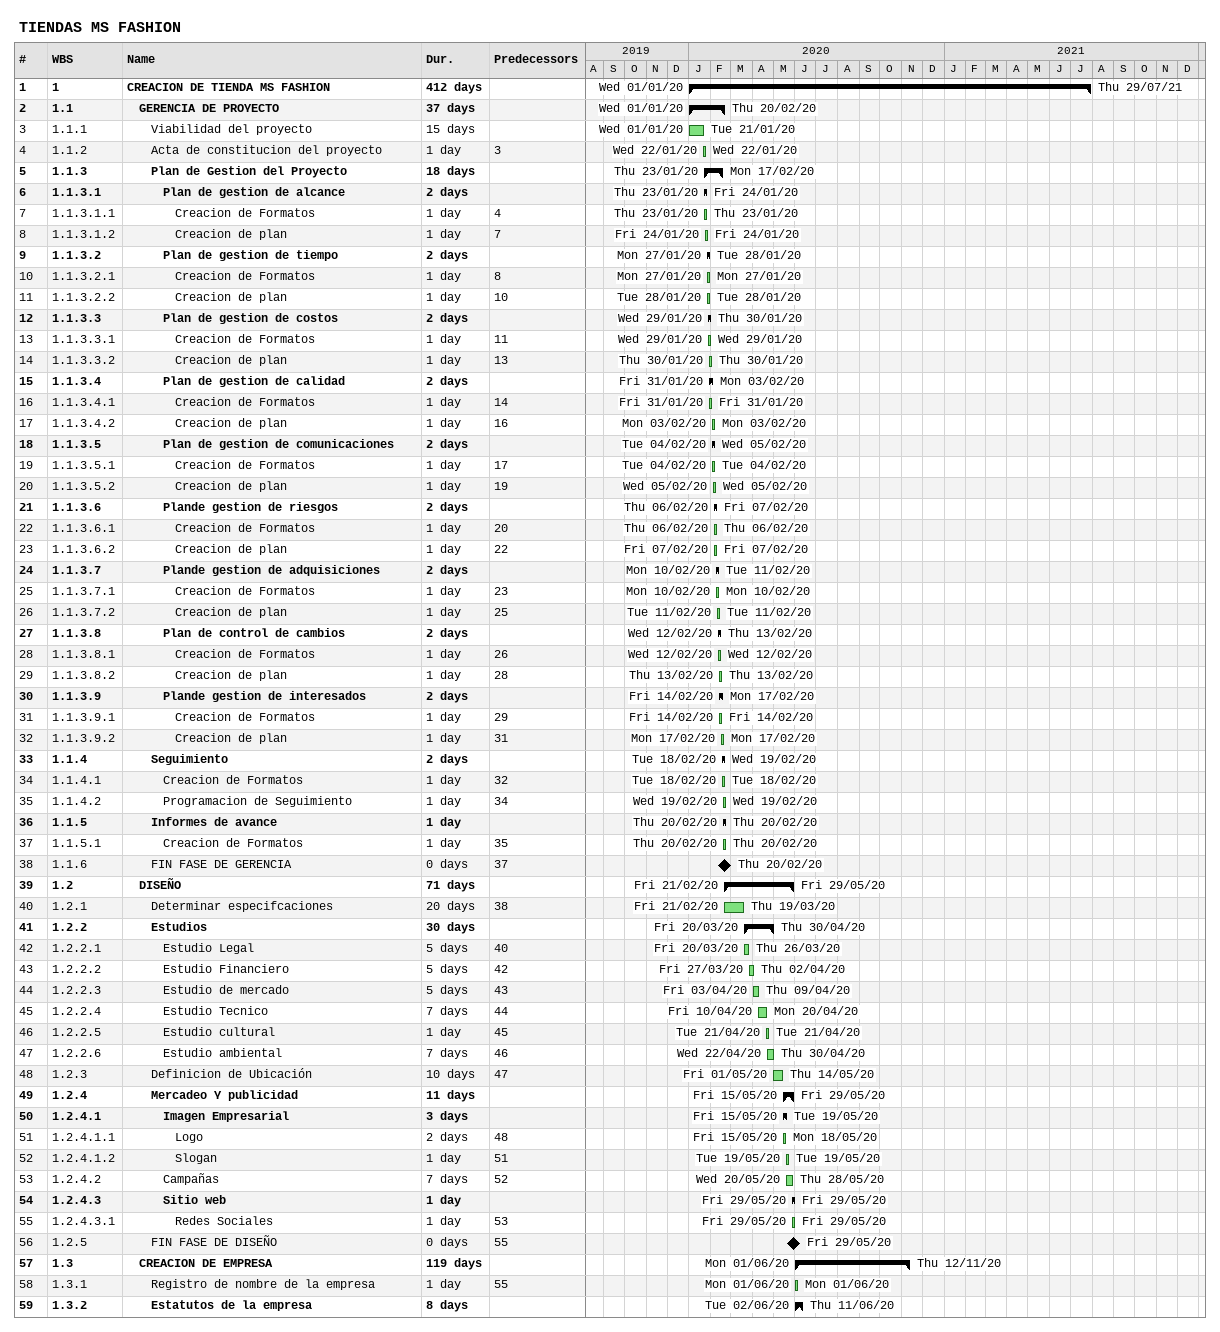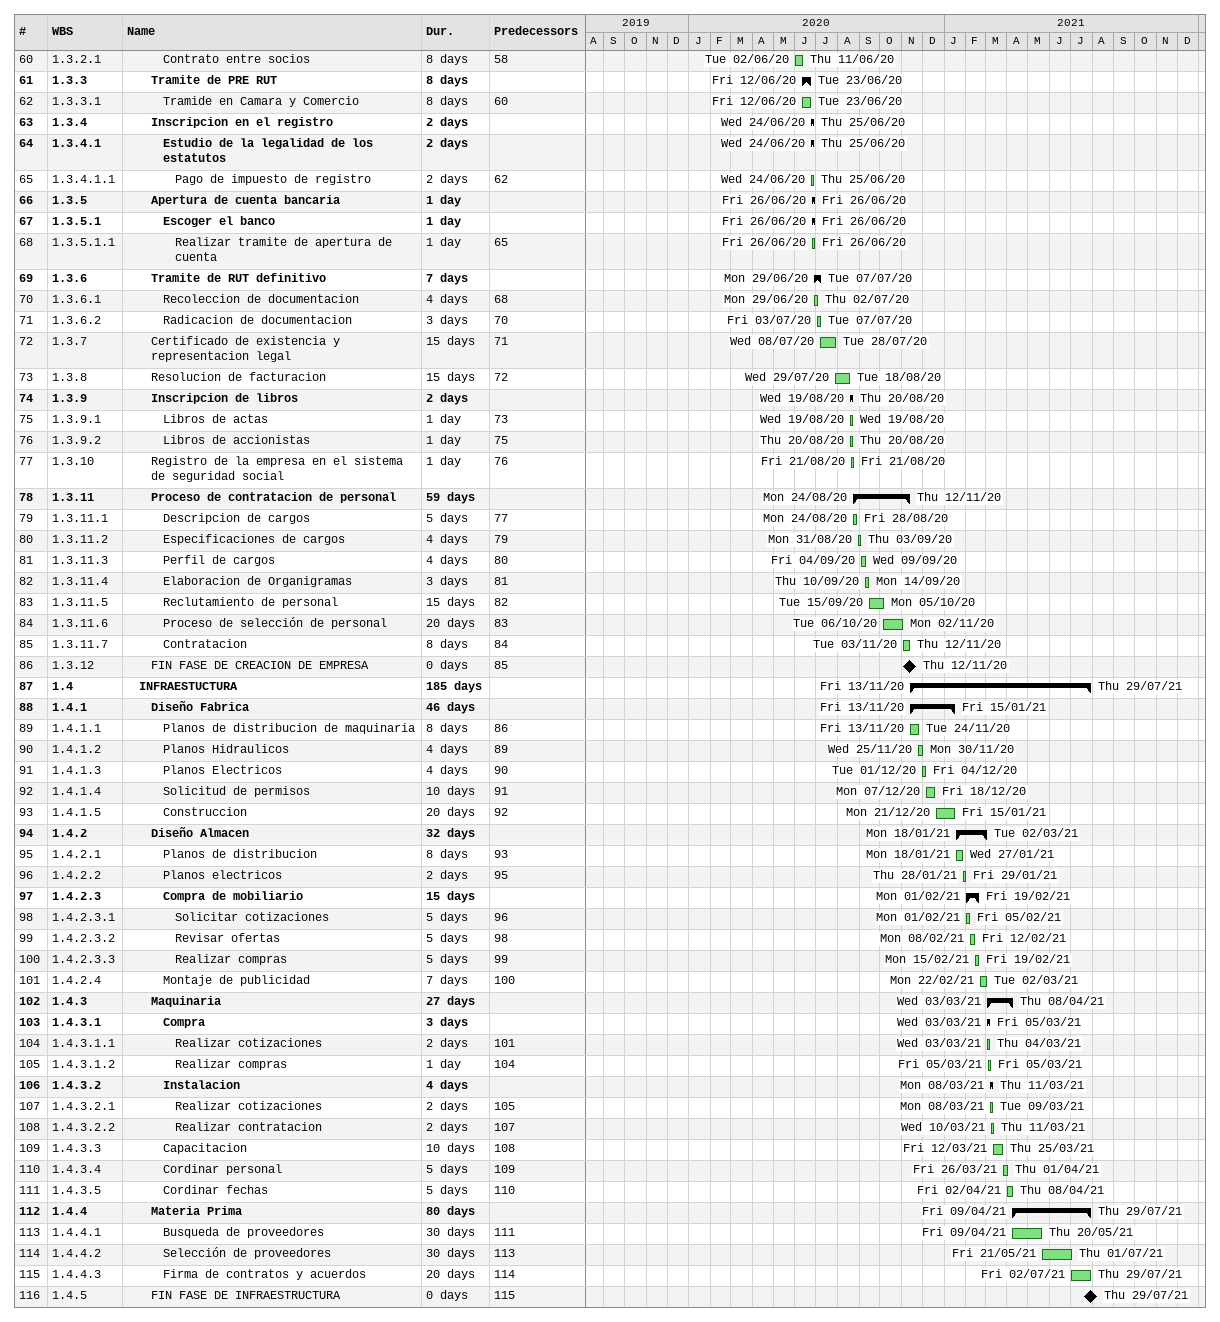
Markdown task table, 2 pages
TIENDAS MS FASHION

| ID | WBS | Task | Duration | Start | Finish | Predecessors |
|---|---|---|---|---|---|---|
| 1 | 1 | **CREACION DE TIENDA MS FASHION** | 412d | 2020-01-01 | 2021-07-29 |  |
| 2 | 1.1 | **GERENCIA DE PROYECTO** | 37d | 2020-01-01 | 2020-02-20 |  |
| 3 | 1.1.1 | Viabilidad del proyecto | 15d | 2020-01-01 | 2020-01-21 |  |
| 4 | 1.1.2 | Acta de constitucion del proyecto | 1d | 2020-01-22 | 2020-01-22 | 3 |
| 5 | 1.1.3 | **Plan de Gestion del Proyecto** | 18d | 2020-01-23 | 2020-02-17 |  |
| 6 | 1.1.3.1 | **Plan de gestion de alcance** | 2d | 2020-01-23 | 2020-01-24 |  |
| 7 | 1.1.3.1.1 | Creacion de Formatos | 1d | 2020-01-23 | 2020-01-23 | 4 |
| 8 | 1.1.3.1.2 | Creacion de plan | 1d | 2020-01-24 | 2020-01-24 | 7 |
| 9 | 1.1.3.2 | **Plan de gestion de tiempo** | 2d | 2020-01-27 | 2020-01-28 |  |
| 10 | 1.1.3.2.1 | Creacion de Formatos | 1d | 2020-01-27 | 2020-01-27 | 8 |
| 11 | 1.1.3.2.2 | Creacion de plan | 1d | 2020-01-28 | 2020-01-28 | 10 |
| 12 | 1.1.3.3 | **Plan de gestion de costos** | 2d | 2020-01-29 | 2020-01-30 |  |
| 13 | 1.1.3.3.1 | Creacion de Formatos | 1d | 2020-01-29 | 2020-01-29 | 11 |
| 14 | 1.1.3.3.2 | Creacion de plan | 1d | 2020-01-30 | 2020-01-30 | 13 |
| 15 | 1.1.3.4 | **Plan de gestion de calidad** | 2d | 2020-01-31 | 2020-02-03 |  |
| 16 | 1.1.3.4.1 | Creacion de Formatos | 1d | 2020-01-31 | 2020-01-31 | 14 |
| 17 | 1.1.3.4.2 | Creacion de plan | 1d | 2020-02-03 | 2020-02-03 | 16 |
| 18 | 1.1.3.5 | **Plan de gestion de comunicaciones** | 2d | 2020-02-04 | 2020-02-05 |  |
| 19 | 1.1.3.5.1 | Creacion de Formatos | 1d | 2020-02-04 | 2020-02-04 | 17 |
| 20 | 1.1.3.5.2 | Creacion de plan | 1d | 2020-02-05 | 2020-02-05 | 19 |
| 21 | 1.1.3.6 | **Plande gestion de riesgos** | 2d | 2020-02-06 | 2020-02-07 |  |
| 22 | 1.1.3.6.1 | Creacion de Formatos | 1d | 2020-02-06 | 2020-02-06 | 20 |
| 23 | 1.1.3.6.2 | Creacion de plan | 1d | 2020-02-07 | 2020-02-07 | 22 |
| 24 | 1.1.3.7 | **Plande gestion de adquisiciones** | 2d | 2020-02-10 | 2020-02-11 |  |
| 25 | 1.1.3.7.1 | Creacion de Formatos | 1d | 2020-02-10 | 2020-02-10 | 23 |
| 26 | 1.1.3.7.2 | Creacion de plan | 1d | 2020-02-11 | 2020-02-11 | 25 |
| 27 | 1.1.3.8 | **Plan de control de cambios** | 2d | 2020-02-12 | 2020-02-13 |  |
| 28 | 1.1.3.8.1 | Creacion de Formatos | 1d | 2020-02-12 | 2020-02-12 | 26 |
| 29 | 1.1.3.8.2 | Creacion de plan | 1d | 2020-02-13 | 2020-02-13 | 28 |
| 30 | 1.1.3.9 | **Plande gestion de interesados** | 2d | 2020-02-14 | 2020-02-17 |  |
| 31 | 1.1.3.9.1 | Creacion de Formatos | 1d | 2020-02-14 | 2020-02-14 | 29 |
| 32 | 1.1.3.9.2 | Creacion de plan | 1d | 2020-02-17 | 2020-02-17 | 31 |
| 33 | 1.1.4 | **Seguimiento** | 2d | 2020-02-18 | 2020-02-19 |  |
| 34 | 1.1.4.1 | Creacion de Formatos | 1d | 2020-02-18 | 2020-02-18 | 32 |
| 35 | 1.1.4.2 | Programacion de Seguimiento | 1d | 2020-02-19 | 2020-02-19 | 34 |
| 36 | 1.1.5 | **Informes de avance** | 1d | 2020-02-20 | 2020-02-20 |  |
| 37 | 1.1.5.1 | Creacion de Formatos | 1d | 2020-02-20 | 2020-02-20 | 35 |
| 38 | 1.1.6 | FIN FASE DE GERENCIA | 0d | 2020-02-20 | 2020-02-20 | 37 |
| 39 | 1.2 | **DISEÑO** | 71d | 2020-02-21 | 2020-05-29 |  |
| 40 | 1.2.1 | Determinar especifcaciones | 20d | 2020-02-21 | 2020-03-19 | 38 |
| 41 | 1.2.2 | **Estudios** | 30d | 2020-03-20 | 2020-04-30 |  |
| 42 | 1.2.2.1 | Estudio Legal | 5d | 2020-03-20 | 2020-03-26 | 40 |
| 43 | 1.2.2.2 | Estudio Financiero | 5d | 2020-03-27 | 2020-04-02 | 42 |
| 44 | 1.2.2.3 | Estudio de mercado | 5d | 2020-04-03 | 2020-04-09 | 43 |
| 45 | 1.2.2.4 | Estudio Tecnico | 7d | 2020-04-10 | 2020-04-20 | 44 |
| 46 | 1.2.2.5 | Estudio cultural | 1d | 2020-04-21 | 2020-04-21 | 45 |
| 47 | 1.2.2.6 | Estudio ambiental | 7d | 2020-04-22 | 2020-04-30 | 46 |
| 48 | 1.2.3 | Definicion de Ubicación | 10d | 2020-05-01 | 2020-05-14 | 47 |
| 49 | 1.2.4 | **Mercadeo Y publicidad** | 11d | 2020-05-15 | 2020-05-29 |  |
| 50 | 1.2.4.1 | **Imagen Empresarial** | 3d | 2020-05-15 | 2020-05-19 |  |
| 51 | 1.2.4.1.1 | Logo | 2d | 2020-05-15 | 2020-05-18 | 48 |
| 52 | 1.2.4.1.2 | Slogan | 1d | 2020-05-19 | 2020-05-19 | 51 |
| 53 | 1.2.4.2 | Campañas | 7d | 2020-05-20 | 2020-05-28 | 52 |
| 54 | 1.2.4.3 | **Sitio web** | 1d | 2020-05-29 | 2020-05-29 |  |
| 55 | 1.2.4.3.1 | Redes Sociales | 1d | 2020-05-29 | 2020-05-29 | 53 |
| 56 | 1.2.5 | FIN FASE DE DISEÑO | 0d | 2020-05-29 | 2020-05-29 | 55 |
| 57 | 1.3 | **CREACION DE EMPRESA** | 119d | 2020-06-01 | 2020-11-12 |  |
| 58 | 1.3.1 | Registro de nombre de la empresa | 1d | 2020-06-01 | 2020-06-01 | 55 |
| 59 | 1.3.2 | **Estatutos de la empresa** | 8d | 2020-06-02 | 2020-06-11 |  |
| 60 | 1.3.2.1 | Contrato entre socios | 8d | 2020-06-02 | 2020-06-11 | 58 |
| 61 | 1.3.3 | **Tramite de PRE RUT** | 8d | 2020-06-12 | 2020-06-23 |  |
| 62 | 1.3.3.1 | Tramide en Camara y Comercio | 8d | 2020-06-12 | 2020-06-23 | 60 |
| 63 | 1.3.4 | **Inscripcion en el registro** | 2d | 2020-06-24 | 2020-06-25 |  |
| 64 | 1.3.4.1 | **Estudio de la legalidad de los estatutos** | 2d | 2020-06-24 | 2020-06-25 |  |
| 65 | 1.3.4.1.1 | Pago de impuesto de registro | 2d | 2020-06-24 | 2020-06-25 | 62 |
| 66 | 1.3.5 | **Apertura de cuenta bancaria** | 1d | 2020-06-26 | 2020-06-26 |  |
| 67 | 1.3.5.1 | **Escoger el banco** | 1d | 2020-06-26 | 2020-06-26 |  |
| 68 | 1.3.5.1.1 | Realizar tramite de apertura de cuenta | 1d | 2020-06-26 | 2020-06-26 | 65 |
| 69 | 1.3.6 | **Tramite de RUT definitivo** | 7d | 2020-06-29 | 2020-07-07 |  |
| 70 | 1.3.6.1 | Recoleccion de documentacion | 4d | 2020-06-29 | 2020-07-02 | 68 |
| 71 | 1.3.6.2 | Radicacion de documentacion | 3d | 2020-07-03 | 2020-07-07 | 70 |
| 72 | 1.3.7 | Certificado de existencia y representacion legal | 15d | 2020-07-08 | 2020-07-28 | 71 |
| 73 | 1.3.8 | Resolucion de facturacion | 15d | 2020-07-29 | 2020-08-18 | 72 |
| 74 | 1.3.9 | **Inscripcion de libros** | 2d | 2020-08-19 | 2020-08-20 |  |
| 75 | 1.3.9.1 | Libros de actas | 1d | 2020-08-19 | 2020-08-19 | 73 |
| 76 | 1.3.9.2 | Libros de accionistas | 1d | 2020-08-20 | 2020-08-20 | 75 |
| 77 | 1.3.10 | Registro de la empresa en el sistema de seguridad social | 1d | 2020-08-21 | 2020-08-21 | 76 |
| 78 | 1.3.11 | **Proceso de contratacion de personal** | 59d | 2020-08-24 | 2020-11-12 |  |
| 79 | 1.3.11.1 | Descripcion de cargos | 5d | 2020-08-24 | 2020-08-28 | 77 |
| 80 | 1.3.11.2 | Especificaciones de cargos | 4d | 2020-08-31 | 2020-09-03 | 79 |
| 81 | 1.3.11.3 | Perfil de cargos | 4d | 2020-09-04 | 2020-09-09 | 80 |
| 82 | 1.3.11.4 | Elaboracion de Organigramas | 3d | 2020-09-10 | 2020-09-14 | 81 |
| 83 | 1.3.11.5 | Reclutamiento de personal | 15d | 2020-09-15 | 2020-10-05 | 82 |
| 84 | 1.3.11.6 | Proceso de selección de personal | 20d | 2020-10-06 | 2020-11-02 | 83 |
| 85 | 1.3.11.7 | Contratacion | 8d | 2020-11-03 | 2020-11-12 | 84 |
| 86 | 1.3.12 | FIN FASE DE CREACION DE EMPRESA | 0d | 2020-11-12 | 2020-11-12 | 85 |
| 87 | 1.4 | **INFRAESTUCTURA** | 185d | 2020-11-13 | 2021-07-29 |  |
| 88 | 1.4.1 | **Diseño Fabrica** | 46d | 2020-11-13 | 2021-01-15 |  |
| 89 | 1.4.1.1 | Planos de distribucion de maquinaria | 8d | 2020-11-13 | 2020-11-24 | 86 |
| 90 | 1.4.1.2 | Planos Hidraulicos | 4d | 2020-11-25 | 2020-11-30 | 89 |
| 91 | 1.4.1.3 | Planos Electricos | 4d | 2020-12-01 | 2020-12-04 | 90 |
| 92 | 1.4.1.4 | Solicitud de permisos | 10d | 2020-12-07 | 2020-12-18 | 91 |
| 93 | 1.4.1.5 | Construccion | 20d | 2020-12-21 | 2021-01-15 | 92 |
| 94 | 1.4.2 | **Diseño Almacen** | 32d | 2021-01-18 | 2021-03-02 |  |
| 95 | 1.4.2.1 | Planos de distribucion | 8d | 2021-01-18 | 2021-01-27 | 93 |
| 96 | 1.4.2.2 | Planos electricos | 2d | 2021-01-28 | 2021-01-29 | 95 |
| 97 | 1.4.2.3 | **Compra de mobiliario** | 15d | 2021-02-01 | 2021-02-19 |  |
| 98 | 1.4.2.3.1 | Solicitar cotizaciones | 5d | 2021-02-01 | 2021-02-05 | 96 |
| 99 | 1.4.2.3.2 | Revisar ofertas | 5d | 2021-02-08 | 2021-02-12 | 98 |
| 100 | 1.4.2.3.3 | Realizar compras | 5d | 2021-02-15 | 2021-02-19 | 99 |
| 101 | 1.4.2.4 | Montaje de publicidad | 7d | 2021-02-22 | 2021-03-02 | 100 |
| 102 | 1.4.3 | **Maquinaria** | 27d | 2021-03-03 | 2021-04-08 |  |
| 103 | 1.4.3.1 | **Compra** | 3d | 2021-03-03 | 2021-03-05 |  |
| 104 | 1.4.3.1.1 | Realizar cotizaciones | 2d | 2021-03-03 | 2021-03-04 | 101 |
| 105 | 1.4.3.1.2 | Realizar compras | 1d | 2021-03-05 | 2021-03-05 | 104 |
| 106 | 1.4.3.2 | **Instalacion** | 4d | 2021-03-08 | 2021-03-11 |  |
| 107 | 1.4.3.2.1 | Realizar cotizaciones | 2d | 2021-03-08 | 2021-03-09 | 105 |
| 108 | 1.4.3.2.2 | Realizar contratacion | 2d | 2021-03-10 | 2021-03-11 | 107 |
| 109 | 1.4.3.3 | Capacitacion | 10d | 2021-03-12 | 2021-03-25 | 108 |
| 110 | 1.4.3.4 | Cordinar personal | 5d | 2021-03-26 | 2021-04-01 | 109 |
| 111 | 1.4.3.5 | Cordinar fechas | 5d | 2021-04-02 | 2021-04-08 | 110 |
| 112 | 1.4.4 | **Materia Prima** | 80d | 2021-04-09 | 2021-07-29 |  |
| 113 | 1.4.4.1 | Busqueda de proveedores | 30d | 2021-04-09 | 2021-05-20 | 111 |
| 114 | 1.4.4.2 | Selección de proveedores | 30d | 2021-05-21 | 2021-07-01 | 113 |
| 115 | 1.4.4.3 | Firma de contratos y acuerdos | 20d | 2021-07-02 | 2021-07-29 | 114 |
| 116 | 1.4.5 | FIN FASE DE INFRAESTRUCTURA | 0d | 2021-07-29 | 2021-07-29 | 115 |
